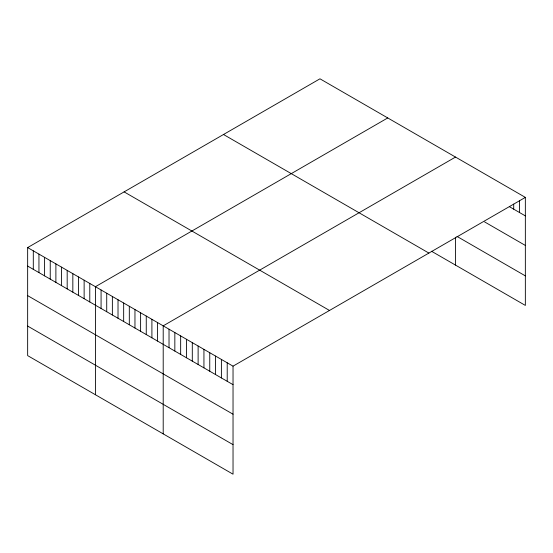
<?xml version="1.0" encoding="UTF-8"?>
<svg xmlns="http://www.w3.org/2000/svg" width="553" height="553" viewBox="0 0 553 553"><rect width="100%" height="100%" fill="white"/><g stroke="black" fill="none" stroke-linecap="round" stroke-linejoin="round"><path stroke-width="0.83" d="M525.35 197.386L233.034 366.155L233.034 474.191L27.65 355.614L27.65 247.578L319.966 78.809L525.35 197.386L525.35 305.422L431.513 251.249M387.743 117.941L95.427 286.703L95.427 394.745M455.52 157.066L163.204 325.835L163.204 433.877M509.348 206.649L525.35 215.891M484.615 221.919L525.35 245.435M456.972 236.401L525.35 275.878M223.502 134.503L428.886 253.08M124.114 191.884L329.498 310.461M27.65 247.578L233.034 366.155M27.65 266.083L233.034 384.66M27.65 295.627L233.034 414.204M27.65 326.07L233.034 444.647M519.53 200.753L519.53 212.532M513.709 204.126L513.709 209.172M455.52 237.251L455.52 265.108M227.214 362.796L227.214 381.3M221.394 359.436L221.394 377.941M215.573 356.077L215.573 374.581M209.753 352.71L209.753 371.222M203.939 349.351L203.939 367.863M198.119 345.991L198.119 364.503M192.299 342.632L192.299 361.137M186.479 339.272L186.479 357.777M180.658 335.913L180.658 354.418M174.838 332.553L174.838 351.058M169.024 329.194L169.024 347.699M157.557 322.579L157.557 341.083M151.909 319.316L151.909 337.821M146.255 316.053L146.255 334.558M140.607 312.791L140.607 331.295M134.96 309.535L134.96 328.04M129.312 306.272L129.312 324.777M123.665 303.009L123.665 321.514M118.017 299.747L118.017 318.258M112.37 296.491L112.37 314.996M106.722 293.228L106.722 311.733M101.075 289.966L101.075 308.47M89.78 283.447L89.78 301.952M84.132 280.184L84.132 298.689M78.485 276.922L78.485 295.426M72.837 273.666L72.837 292.171M67.183 270.403L67.183 288.908M61.535 267.14L61.535 285.645M55.888 263.878L55.888 282.383M50.24 260.622L50.24 279.127M44.593 257.359L44.593 275.864M38.945 254.097L38.945 272.601M33.298 250.834L33.298 269.346"/></g></svg>
